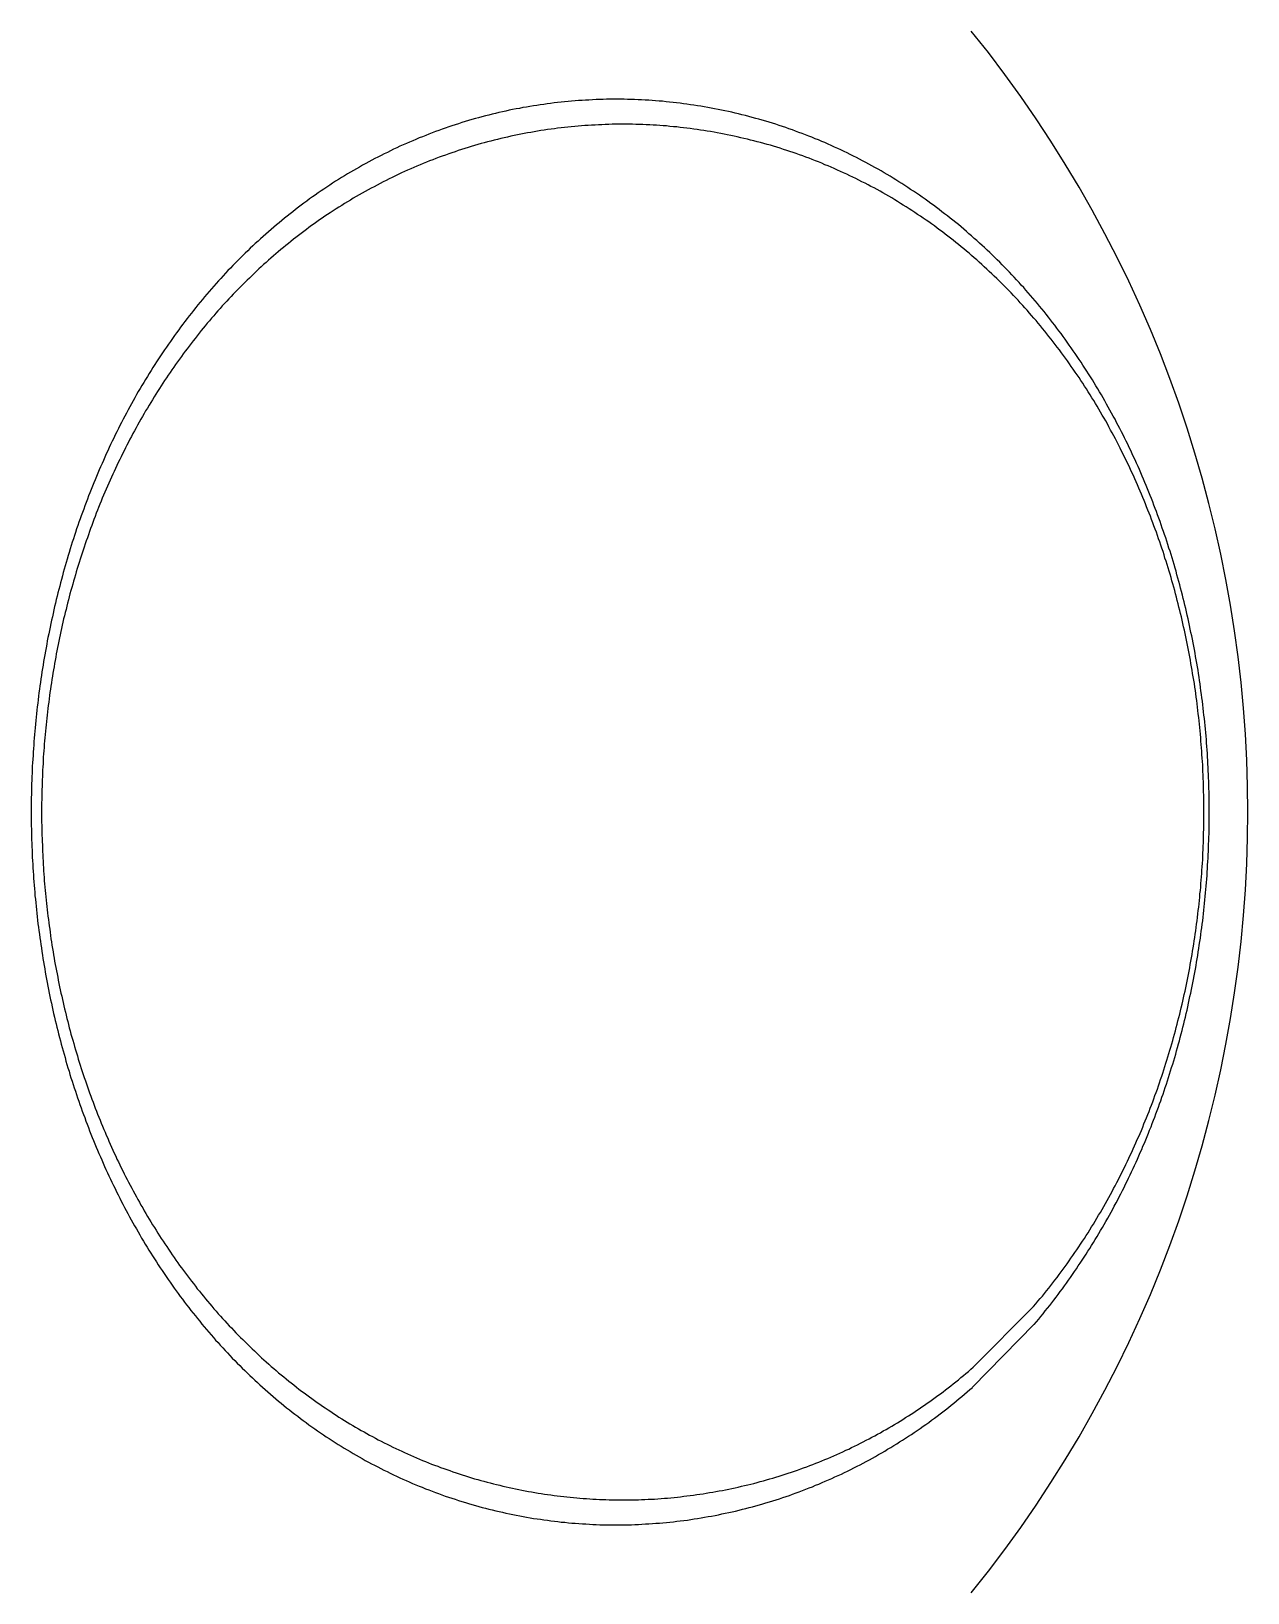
# Model space of a CAD drawing. Header units: millimetres. Extents: x 0 to 3800, y -67 to 2530.
# Drawn here: x 3422.6 to 3431.22, y 887.52 to 898.59 of the extents above; entities that cross this region are included whole.
import ezdxf

# ---------------------------------------------------------------- set-up
doc = ezdxf.new("R2010")
doc.units = ezdxf.units.MM
doc.layers.add('내부선 및 부속', color=4, linetype='Continuous')

msp = doc.modelspace()

# ---------------------------------------------------------------- linework, layer by layer
at = {"layer": '내부선 및 부속', "linetype": 'Continuous'}
for p, q in [((3429.279, 889.124), (3429.706, 889.554)), ((3429.274, 888.981), (3429.711, 889.427))]:
    msp.add_line(p, q, dxfattribs=at)
at = {"layer": '내부선 및 부속', "linetype": 'Continuous', "flags": 128}
for points in [[(3429.711, 889.426), (3429.727, 889.445), (3429.742, 889.464), (3429.758, 889.483), (3429.774, 889.502), (3429.789, 889.522), (3429.805, 889.541), (3429.82, 889.56), (3429.835, 889.58), (3429.85, 889.599), (3429.865, 889.619), (3429.88, 889.639), (3429.895, 889.659), (3429.91, 889.679), (3429.924, 889.699), (3429.939, 889.719), (3429.953, 889.739), (3429.967, 889.759), (3429.982, 889.779), (3429.996, 889.8), (3430.01, 889.82), (3430.023, 889.841), (3430.037, 889.861), (3430.051, 889.882), (3430.064, 889.902), (3430.078, 889.923), (3430.091, 889.944), (3430.104, 889.965), (3430.117, 889.986), (3430.131, 890.007), (3430.143, 890.028), (3430.156, 890.049), (3430.169, 890.071), (3430.181, 890.092), (3430.194, 890.113), (3430.206, 890.135), (3430.219, 890.156), (3430.231, 890.178), (3430.243, 890.199), (3430.255, 890.221), (3430.267, 890.243), (3430.278, 890.265), (3430.29, 890.287), (3430.302, 890.308), (3430.313, 890.33), (3430.324, 890.352), (3430.335, 890.374), (3430.347, 890.397), (3430.358, 890.419), (3430.368, 890.441), (3430.379, 890.463), (3430.39, 890.486), (3430.4, 890.508), (3430.411, 890.53), (3430.421, 890.553), (3430.432, 890.575), (3430.442, 890.598), (3430.452, 890.62), (3430.462, 890.643), (3430.472, 890.666), (3430.481, 890.689), (3430.491, 890.711), (3430.501, 890.734), (3430.51, 890.757), (3430.519, 890.78), (3430.528, 890.803), (3430.538, 890.826), (3430.547, 890.849), (3430.556, 890.872), (3430.564, 890.895), (3430.573, 890.918), (3430.582, 890.941), (3430.59, 890.965), (3430.599, 890.988), (3430.607, 891.011), (3430.615, 891.035), (3430.623, 891.058), (3430.631, 891.081), (3430.639, 891.105), (3430.647, 891.128), (3430.655, 891.152), (3430.662, 891.175), (3430.67, 891.199), (3430.677, 891.223), (3430.684, 891.246), (3430.692, 891.27), (3430.699, 891.294), (3430.706, 891.317), (3430.713, 891.341), (3430.719, 891.365), (3430.726, 891.389), (3430.733, 891.413), (3430.739, 891.436), (3430.745, 891.46), (3430.752, 891.484), (3430.758, 891.508), (3430.764, 891.532), (3430.77, 891.556), (3430.776, 891.58), (3430.782, 891.604), (3430.787, 891.628), (3430.787, 891.628), (3430.793, 891.653), (3430.798, 891.677), (3430.804, 891.701), (3430.809, 891.725), (3430.814, 891.749), (3430.819, 891.773), (3430.824, 891.798), (3430.829, 891.822), (3430.834, 891.846), (3430.839, 891.87), (3430.843, 891.895), (3430.848, 891.919), (3430.852, 891.943), (3430.857, 891.968), (3430.861, 891.992), (3430.865, 892.017), (3430.869, 892.041), (3430.873, 892.065), (3430.877, 892.09), (3430.88, 892.114), (3430.884, 892.139), (3430.888, 892.163), (3430.891, 892.188), (3430.894, 892.212), (3430.898, 892.237), (3430.901, 892.261), (3430.904, 892.286), (3430.907, 892.311), (3430.91, 892.335), (3430.912, 892.36), (3430.915, 892.384), (3430.918, 892.409), (3430.92, 892.434), (3430.922, 892.458), (3430.925, 892.483), (3430.927, 892.508), (3430.929, 892.532), (3430.931, 892.557), (3430.933, 892.581), (3430.935, 892.606), (3430.936, 892.631), (3430.938, 892.656), (3430.939, 892.68), (3430.941, 892.705), (3430.942, 892.73), (3430.943, 892.754), (3430.945, 892.779), (3430.946, 892.804), (3430.946, 892.829), (3430.947, 892.853), (3430.948, 892.878), (3430.949, 892.903), (3430.949, 892.927), (3430.95, 892.952), (3430.95, 892.977), (3430.95, 893.002), (3430.95, 893.026), (3430.951, 893.051), (3430.95, 893.076), (3430.95, 893.101), (3430.95, 893.125), (3430.95, 893.15), (3430.949, 893.175), (3430.949, 893.2), (3430.948, 893.224), (3430.948, 893.249), (3430.947, 893.274), (3430.946, 893.299), (3430.945, 893.323), (3430.944, 893.348), (3430.943, 893.373), (3430.941, 893.397), (3430.94, 893.422), (3430.939, 893.447), (3430.937, 893.472), (3430.935, 893.496), (3430.934, 893.521), (3430.932, 893.546), (3430.93, 893.57), (3430.928, 893.595), (3430.926, 893.62), (3430.923, 893.644), (3430.921, 893.669), (3430.919, 893.694), (3430.916, 893.718), (3430.913, 893.743), (3430.911, 893.767), (3430.908, 893.792), (3430.905, 893.817), (3430.902, 893.841), (3430.899, 893.866), (3430.896, 893.89), (3430.892, 893.915), (3430.889, 893.939), (3430.886, 893.964), (3430.882, 893.988), (3430.878, 894.013), (3430.874, 894.037), (3430.871, 894.062), (3430.867, 894.086), (3430.867, 894.086), (3430.863, 894.11), (3430.858, 894.135), (3430.854, 894.159), (3430.85, 894.183), (3430.845, 894.208), (3430.841, 894.232), (3430.836, 894.256), (3430.831, 894.281), (3430.826, 894.305), (3430.821, 894.329), (3430.816, 894.353), (3430.811, 894.378), (3430.806, 894.402), (3430.801, 894.426), (3430.795, 894.45), (3430.79, 894.474), (3430.784, 894.498), (3430.778, 894.522), (3430.772, 894.546), (3430.766, 894.57), (3430.76, 894.594), (3430.754, 894.618), (3430.748, 894.642), (3430.742, 894.666), (3430.735, 894.69), (3430.729, 894.714), (3430.722, 894.738), (3430.715, 894.762), (3430.708, 894.785), (3430.701, 894.809), (3430.694, 894.833), (3430.687, 894.857), (3430.68, 894.88), (3430.673, 894.904), (3430.665, 894.927), (3430.658, 894.951), (3430.65, 894.975), (3430.642, 894.998), (3430.634, 895.022), (3430.626, 895.045), (3430.618, 895.068), (3430.61, 895.092), (3430.602, 895.115), (3430.594, 895.138), (3430.585, 895.162), (3430.576, 895.185), (3430.568, 895.208), (3430.559, 895.231), (3430.55, 895.254), (3430.541, 895.277), (3430.532, 895.3), (3430.523, 895.323), (3430.514, 895.346), (3430.504, 895.369), (3430.495, 895.392), (3430.485, 895.415), (3430.475, 895.437), (3430.466, 895.46), (3430.456, 895.483), (3430.446, 895.505), (3430.436, 895.528), (3430.425, 895.551), (3430.415, 895.573), (3430.405, 895.595), (3430.394, 895.618), (3430.383, 895.64), (3430.373, 895.662), (3430.362, 895.685), (3430.351, 895.707), (3430.34, 895.729), (3430.329, 895.751), (3430.317, 895.773), (3430.306, 895.795), (3430.294, 895.817), (3430.283, 895.839), (3430.271, 895.861), (3430.259, 895.882), (3430.247, 895.904), (3430.235, 895.926), (3430.223, 895.947), (3430.211, 895.969), (3430.199, 895.99), (3430.186, 896.012), (3430.174, 896.033), (3430.161, 896.054), (3430.148, 896.076), (3430.136, 896.097), (3430.123, 896.118), (3430.11, 896.139), (3430.096, 896.16), (3430.083, 896.181), (3430.07, 896.201), (3430.056, 896.222), (3430.043, 896.243), (3430.029, 896.263), (3430.015, 896.284), (3430.001, 896.304), (3429.987, 896.325), (3429.973, 896.345), (3429.959, 896.365), (3429.959, 896.365), (3429.945, 896.385), (3429.93, 896.406), (3429.916, 896.426), (3429.901, 896.446), (3429.886, 896.465), (3429.871, 896.485), (3429.856, 896.505), (3429.841, 896.524), (3429.826, 896.544), (3429.811, 896.563), (3429.795, 896.583), (3429.78, 896.602), (3429.764, 896.621), (3429.749, 896.64), (3429.733, 896.659), (3429.717, 896.678), (3429.701, 896.697), (3429.685, 896.716), (3429.668, 896.735), (3429.652, 896.753), (3429.636, 896.772), (3429.619, 896.79), (3429.603, 896.809), (3429.586, 896.827), (3429.569, 896.845), (3429.552, 896.863), (3429.535, 896.881), (3429.518, 896.899), (3429.501, 896.916), (3429.483, 896.934), (3429.466, 896.952), (3429.448, 896.969), (3429.431, 896.986), (3429.413, 897.004), (3429.395, 897.021), (3429.377, 897.038), (3429.359, 897.055), (3429.341, 897.071), (3429.322, 897.088), (3429.304, 897.105), (3429.286, 897.121), (3429.267, 897.138), (3429.248, 897.154), (3429.23, 897.17), (3429.211, 897.186), (3429.192, 897.202), (3429.173, 897.218), (3429.154, 897.233), (3429.135, 897.249), (3429.115, 897.264), (3429.096, 897.28), (3429.076, 897.295), (3429.057, 897.31), (3429.037, 897.325), (3429.017, 897.34), (3428.997, 897.355), (3428.978, 897.369), (3428.957, 897.384), (3428.937, 897.398), (3428.917, 897.413), (3428.897, 897.427), (3428.876, 897.441), (3428.856, 897.455), (3428.835, 897.468), (3428.815, 897.482), (3428.794, 897.495), (3428.773, 897.509), (3428.752, 897.522), (3428.731, 897.535), (3428.71, 897.548), (3428.689, 897.561), (3428.668, 897.574), (3428.647, 897.586), (3428.625, 897.599), (3428.604, 897.611), (3428.582, 897.623), (3428.561, 897.635), (3428.539, 897.647), (3428.517, 897.659), (3428.495, 897.67), (3428.473, 897.682), (3428.451, 897.693), (3428.429, 897.704), (3428.407, 897.715), (3428.385, 897.726), (3428.363, 897.737), (3428.34, 897.748), (3428.318, 897.758), (3428.295, 897.768), (3428.273, 897.779), (3428.25, 897.789), (3428.228, 897.799), (3428.205, 897.808), (3428.182, 897.818), (3428.159, 897.827), (3428.136, 897.837), (3428.113, 897.846), (3428.09, 897.855), (3428.067, 897.864), (3428.043, 897.872), (3428.043, 897.872), (3428.02, 897.881), (3427.997, 897.889), (3427.973, 897.897), (3427.95, 897.906), (3427.926, 897.914), (3427.903, 897.921), (3427.879, 897.929), (3427.856, 897.936), (3427.832, 897.944), (3427.808, 897.951), (3427.784, 897.958), (3427.76, 897.965), (3427.737, 897.971), (3427.713, 897.978), (3427.689, 897.984), (3427.665, 897.991), (3427.64, 897.997), (3427.616, 898.003), (3427.592, 898.008), (3427.568, 898.014), (3427.544, 898.019), (3427.519, 898.025), (3427.495, 898.03), (3427.471, 898.035), (3427.446, 898.039), (3427.422, 898.044), (3427.398, 898.049), (3427.373, 898.053), (3427.349, 898.057), (3427.324, 898.061), (3427.3, 898.065), (3427.275, 898.068), (3427.25, 898.072), (3427.226, 898.075), (3427.201, 898.078), (3427.176, 898.081), (3427.152, 898.084), (3427.127, 898.087), (3427.102, 898.089), (3427.078, 898.092), (3427.053, 898.094), (3427.028, 898.096), (3427.003, 898.097), (3426.979, 898.099), (3426.954, 898.101), (3426.929, 898.102), (3426.904, 898.103), (3426.879, 898.104), (3426.854, 898.105), (3426.83, 898.105), (3426.805, 898.106), (3426.78, 898.106), (3426.755, 898.106), (3426.73, 898.106), (3426.705, 898.106), (3426.681, 898.106), (3426.656, 898.105), (3426.631, 898.104), (3426.606, 898.104), (3426.581, 898.102), (3426.556, 898.101), (3426.532, 898.1), (3426.507, 898.098), (3426.482, 898.097), (3426.457, 898.095), (3426.433, 898.093), (3426.408, 898.091), (3426.383, 898.088), (3426.358, 898.086), (3426.334, 898.083), (3426.309, 898.08), (3426.284, 898.077), (3426.26, 898.074), (3426.235, 898.07), (3426.211, 898.067), (3426.186, 898.063), (3426.162, 898.059), (3426.137, 898.055), (3426.113, 898.051), (3426.088, 898.047), (3426.064, 898.042), (3426.04, 898.038), (3426.015, 898.033), (3425.991, 898.028), (3425.967, 898.023), (3425.943, 898.017), (3425.918, 898.012), (3425.894, 898.006), (3425.87, 898), (3425.846, 897.994), (3425.822, 897.988), (3425.798, 897.982), (3425.774, 897.975), (3425.751, 897.969), (3425.727, 897.962), (3425.703, 897.955), (3425.679, 897.948), (3425.656, 897.941), (3425.632, 897.933), (3425.609, 897.926), (3425.609, 897.926), (3425.585, 897.918), (3425.562, 897.91), (3425.538, 897.902), (3425.515, 897.894), (3425.492, 897.885), (3425.468, 897.877), (3425.445, 897.868), (3425.422, 897.859), (3425.399, 897.85), (3425.376, 897.841), (3425.353, 897.832), (3425.33, 897.822), (3425.308, 897.813), (3425.285, 897.803), (3425.262, 897.793), (3425.24, 897.783), (3425.217, 897.773), (3425.195, 897.762), (3425.172, 897.752), (3425.15, 897.741), (3425.128, 897.73), (3425.105, 897.719), (3425.083, 897.708), (3425.061, 897.697), (3425.039, 897.686), (3425.017, 897.674), (3424.996, 897.662), (3424.974, 897.651), (3424.952, 897.639), (3424.931, 897.626), (3424.909, 897.614), (3424.888, 897.602), (3424.866, 897.589), (3424.845, 897.577), (3424.824, 897.564), (3424.803, 897.551), (3424.782, 897.538), (3424.761, 897.525), (3424.74, 897.511), (3424.719, 897.498), (3424.699, 897.484), (3424.678, 897.47), (3424.658, 897.457), (3424.658, 897.457)], [(3429.706, 889.553), (3429.722, 889.572), (3429.737, 889.59), (3429.752, 889.609), (3429.768, 889.627), (3429.783, 889.646), (3429.798, 889.665), (3429.813, 889.683), (3429.828, 889.702), (3429.843, 889.721), (3429.857, 889.74), (3429.872, 889.759), (3429.887, 889.779), (3429.901, 889.798), (3429.915, 889.817), (3429.929, 889.837), (3429.943, 889.856), (3429.957, 889.876), (3429.971, 889.896), (3429.985, 889.915), (3429.999, 889.935), (3430.012, 889.955), (3430.026, 889.975), (3430.039, 889.995), (3430.052, 890.015), (3430.066, 890.035), (3430.079, 890.056), (3430.092, 890.076), (3430.104, 890.096), (3430.117, 890.117), (3430.13, 890.137), (3430.142, 890.158), (3430.155, 890.179), (3430.167, 890.199), (3430.179, 890.22), (3430.191, 890.241), (3430.203, 890.262), (3430.215, 890.283), (3430.227, 890.304), (3430.239, 890.325), (3430.25, 890.346), (3430.262, 890.367), (3430.273, 890.388), (3430.284, 890.409), (3430.296, 890.431), (3430.307, 890.452), (3430.318, 890.474), (3430.328, 890.495), (3430.339, 890.517), (3430.35, 890.538), (3430.36, 890.56), (3430.371, 890.582), (3430.381, 890.603), (3430.391, 890.625), (3430.402, 890.647), (3430.412, 890.669), (3430.421, 890.691), (3430.431, 890.713), (3430.441, 890.735), (3430.451, 890.757), (3430.46, 890.779), (3430.47, 890.801), (3430.479, 890.823), (3430.488, 890.846), (3430.497, 890.868), (3430.506, 890.89), (3430.515, 890.913), (3430.524, 890.935), (3430.533, 890.957), (3430.541, 890.98), (3430.55, 891.003), (3430.558, 891.025), (3430.566, 891.048), (3430.574, 891.07), (3430.583, 891.093), (3430.591, 891.116), (3430.598, 891.138), (3430.606, 891.161), (3430.614, 891.184), (3430.622, 891.207), (3430.629, 891.23), (3430.636, 891.253), (3430.644, 891.276), (3430.651, 891.299), (3430.658, 891.322), (3430.665, 891.345), (3430.672, 891.368), (3430.679, 891.391), (3430.685, 891.414), (3430.692, 891.437), (3430.698, 891.46), (3430.705, 891.483), (3430.711, 891.507), (3430.717, 891.53), (3430.723, 891.553), (3430.729, 891.577), (3430.735, 891.6), (3430.741, 891.623), (3430.747, 891.647), (3430.752, 891.67), (3430.758, 891.694), (3430.758, 891.694), (3430.763, 891.717), (3430.769, 891.741), (3430.774, 891.764), (3430.779, 891.788), (3430.784, 891.811), (3430.789, 891.835), (3430.794, 891.858), (3430.799, 891.882), (3430.803, 891.906), (3430.808, 891.929), (3430.812, 891.953), (3430.816, 891.977), (3430.821, 892), (3430.825, 892.024), (3430.829, 892.048), (3430.833, 892.071), (3430.837, 892.095), (3430.841, 892.119), (3430.844, 892.143), (3430.848, 892.167), (3430.851, 892.19), (3430.855, 892.214), (3430.858, 892.238), (3430.861, 892.262), (3430.864, 892.286), (3430.867, 892.31), (3430.87, 892.334), (3430.873, 892.358), (3430.876, 892.382), (3430.878, 892.405), (3430.881, 892.429), (3430.883, 892.453), (3430.885, 892.477), (3430.888, 892.501), (3430.89, 892.525), (3430.892, 892.549), (3430.894, 892.573), (3430.896, 892.597), (3430.897, 892.621), (3430.899, 892.645), (3430.901, 892.669), (3430.902, 892.693), (3430.904, 892.717), (3430.905, 892.741), (3430.906, 892.766), (3430.907, 892.79), (3430.908, 892.814), (3430.909, 892.838), (3430.91, 892.862), (3430.911, 892.886), (3430.911, 892.91), (3430.912, 892.934), (3430.912, 892.958), (3430.912, 892.982), (3430.913, 893.006), (3430.913, 893.03), (3430.913, 893.054), (3430.913, 893.078), (3430.913, 893.103), (3430.912, 893.127), (3430.912, 893.151), (3430.912, 893.175), (3430.911, 893.199), (3430.911, 893.223), (3430.91, 893.247), (3430.909, 893.271), (3430.908, 893.295), (3430.907, 893.319), (3430.906, 893.343), (3430.905, 893.367), (3430.904, 893.391), (3430.902, 893.415), (3430.901, 893.439), (3430.899, 893.463), (3430.898, 893.487), (3430.896, 893.511), (3430.894, 893.535), (3430.892, 893.559), (3430.89, 893.583), (3430.888, 893.607), (3430.886, 893.631), (3430.883, 893.655), (3430.881, 893.679), (3430.879, 893.703), (3430.876, 893.727), (3430.873, 893.751), (3430.87, 893.775), (3430.868, 893.799), (3430.865, 893.823), (3430.862, 893.847), (3430.858, 893.871), (3430.855, 893.895), (3430.852, 893.918), (3430.848, 893.942), (3430.845, 893.966), (3430.841, 893.99), (3430.837, 894.014), (3430.833, 894.037), (3430.829, 894.061), (3430.825, 894.085), (3430.825, 894.085), (3430.821, 894.109), (3430.817, 894.132), (3430.813, 894.156), (3430.808, 894.18), (3430.804, 894.203), (3430.799, 894.227), (3430.794, 894.251), (3430.79, 894.274), (3430.785, 894.298), (3430.78, 894.321), (3430.775, 894.345), (3430.769, 894.368), (3430.764, 894.392), (3430.759, 894.415), (3430.753, 894.439), (3430.748, 894.462), (3430.742, 894.485), (3430.736, 894.509), (3430.73, 894.532), (3430.724, 894.556), (3430.718, 894.579), (3430.712, 894.602), (3430.706, 894.625), (3430.699, 894.649), (3430.693, 894.672), (3430.686, 894.695), (3430.68, 894.718), (3430.673, 894.741), (3430.666, 894.764), (3430.659, 894.787), (3430.652, 894.81), (3430.645, 894.833), (3430.637, 894.856), (3430.63, 894.879), (3430.623, 894.902), (3430.615, 894.925), (3430.607, 894.948), (3430.6, 894.971), (3430.592, 894.993), (3430.584, 895.016), (3430.576, 895.039), (3430.567, 895.061), (3430.559, 895.084), (3430.551, 895.106), (3430.542, 895.129), (3430.534, 895.152), (3430.525, 895.174), (3430.516, 895.196), (3430.507, 895.219), (3430.498, 895.241), (3430.489, 895.263), (3430.48, 895.286), (3430.471, 895.308), (3430.461, 895.33), (3430.452, 895.352), (3430.442, 895.374), (3430.433, 895.396), (3430.423, 895.418), (3430.413, 895.44), (3430.403, 895.462), (3430.393, 895.484), (3430.383, 895.506), (3430.372, 895.527), (3430.362, 895.549), (3430.351, 895.571), (3430.341, 895.592), (3430.33, 895.614), (3430.319, 895.635), (3430.308, 895.657), (3430.297, 895.678), (3430.286, 895.7), (3430.275, 895.721), (3430.263, 895.742), (3430.252, 895.763), (3430.24, 895.785), (3430.229, 895.806), (3430.217, 895.827), (3430.205, 895.848), (3430.193, 895.868), (3430.181, 895.889), (3430.169, 895.91), (3430.156, 895.931), (3430.144, 895.951), (3430.132, 895.972), (3430.119, 895.992), (3430.106, 896.013), (3430.093, 896.033), (3430.081, 896.054), (3430.067, 896.074), (3430.054, 896.094), (3430.041, 896.114), (3430.028, 896.134), (3430.014, 896.154), (3430.001, 896.174), (3429.987, 896.194), (3429.973, 896.214), (3429.96, 896.233), (3429.946, 896.253), (3429.932, 896.272), (3429.917, 896.292), (3429.917, 896.292), (3429.903, 896.311), (3429.889, 896.331), (3429.874, 896.35), (3429.86, 896.369), (3429.845, 896.388), (3429.83, 896.407), (3429.815, 896.426), (3429.8, 896.445), (3429.785, 896.464), (3429.77, 896.482), (3429.755, 896.501), (3429.739, 896.519), (3429.724, 896.538), (3429.708, 896.556), (3429.692, 896.574), (3429.677, 896.592), (3429.661, 896.611), (3429.645, 896.629), (3429.629, 896.646), (3429.612, 896.664), (3429.596, 896.682), (3429.58, 896.699), (3429.563, 896.717), (3429.546, 896.734), (3429.53, 896.752), (3429.513, 896.769), (3429.496, 896.786), (3429.479, 896.803), (3429.462, 896.82), (3429.445, 896.837), (3429.427, 896.854), (3429.41, 896.87), (3429.392, 896.887), (3429.375, 896.903), (3429.357, 896.919), (3429.339, 896.936), (3429.321, 896.952), (3429.303, 896.968), (3429.285, 896.984), (3429.267, 896.999), (3429.249, 897.015), (3429.23, 897.031), (3429.212, 897.046), (3429.193, 897.061), (3429.175, 897.077), (3429.156, 897.092), (3429.137, 897.107), (3429.118, 897.122), (3429.099, 897.136), (3429.08, 897.151), (3429.061, 897.166), (3429.042, 897.18), (3429.022, 897.194), (3429.003, 897.209), (3428.983, 897.223), (3428.964, 897.237), (3428.944, 897.25), (3428.924, 897.264), (3428.904, 897.278), (3428.884, 897.291), (3428.864, 897.304), (3428.844, 897.318), (3428.824, 897.331), (3428.804, 897.344), (3428.783, 897.357), (3428.763, 897.369), (3428.743, 897.382), (3428.722, 897.394), (3428.701, 897.407), (3428.681, 897.419), (3428.66, 897.431), (3428.639, 897.443), (3428.618, 897.455), (3428.597, 897.466), (3428.576, 897.478), (3428.554, 897.489), (3428.533, 897.5), (3428.512, 897.511), (3428.49, 897.522), (3428.469, 897.533), (3428.447, 897.544), (3428.426, 897.555), (3428.404, 897.565), (3428.382, 897.575), (3428.36, 897.585), (3428.338, 897.595), (3428.316, 897.605), (3428.294, 897.615), (3428.272, 897.625), (3428.25, 897.634), (3428.228, 897.643), (3428.206, 897.653), (3428.183, 897.662), (3428.161, 897.67), (3428.138, 897.679), (3428.116, 897.688), (3428.093, 897.696), (3428.071, 897.705), (3428.048, 897.713), (3428.025, 897.721), (3428.025, 897.721), (3428.002, 897.729), (3427.98, 897.736), (3427.957, 897.744), (3427.934, 897.751), (3427.911, 897.759), (3427.888, 897.766), (3427.864, 897.773), (3427.841, 897.78), (3427.818, 897.786), (3427.795, 897.793), (3427.772, 897.799), (3427.748, 897.805), (3427.725, 897.812), (3427.701, 897.817), (3427.678, 897.823), (3427.654, 897.829), (3427.631, 897.834), (3427.607, 897.84), (3427.584, 897.845), (3427.56, 897.85), (3427.536, 897.855), (3427.513, 897.86), (3427.489, 897.864), (3427.465, 897.869), (3427.442, 897.873), (3427.418, 897.877), (3427.394, 897.881), (3427.37, 897.885), (3427.346, 897.888), (3427.322, 897.892), (3427.298, 897.895), (3427.274, 897.899), (3427.25, 897.902), (3427.226, 897.904), (3427.202, 897.907), (3427.178, 897.91), (3427.154, 897.912), (3427.13, 897.914), (3427.106, 897.917), (3427.082, 897.918), (3427.058, 897.92), (3427.034, 897.922), (3427.01, 897.923), (3426.986, 897.925), (3426.961, 897.926), (3426.937, 897.927), (3426.913, 897.928), (3426.889, 897.928), (3426.865, 897.929), (3426.841, 897.929), (3426.816, 897.929), (3426.792, 897.929), (3426.768, 897.929), (3426.744, 897.929), (3426.72, 897.929), (3426.696, 897.928), (3426.671, 897.927), (3426.647, 897.926), (3426.623, 897.925), (3426.599, 897.924), (3426.575, 897.923), (3426.551, 897.921), (3426.527, 897.92), (3426.503, 897.918), (3426.479, 897.916), (3426.455, 897.914), (3426.43, 897.911), (3426.406, 897.909), (3426.382, 897.906), (3426.358, 897.904), (3426.334, 897.901), (3426.311, 897.898), (3426.287, 897.894), (3426.263, 897.891), (3426.239, 897.888), (3426.215, 897.884), (3426.191, 897.88), (3426.167, 897.876), (3426.144, 897.872), (3426.12, 897.868), (3426.096, 897.863), (3426.072, 897.859), (3426.049, 897.854), (3426.025, 897.849), (3426.002, 897.844), (3425.978, 897.839), (3425.955, 897.833), (3425.931, 897.828), (3425.908, 897.822), (3425.884, 897.816), (3425.861, 897.81), (3425.838, 897.804), (3425.814, 897.798), (3425.791, 897.792), (3425.768, 897.785), (3425.745, 897.778), (3425.722, 897.772), (3425.699, 897.765), (3425.676, 897.757), (3425.653, 897.75), (3425.653, 897.75), (3425.63, 897.743), (3425.607, 897.735), (3425.584, 897.727), (3425.562, 897.719), (3425.539, 897.711), (3425.516, 897.703), (3425.494, 897.695), (3425.471, 897.686), (3425.449, 897.678), (3425.426, 897.669), (3425.404, 897.66), (3425.382, 897.651), (3425.359, 897.642), (3425.337, 897.633), (3425.315, 897.623), (3425.293, 897.614), (3425.271, 897.604), (3425.249, 897.594), (3425.227, 897.584), (3425.205, 897.574), (3425.184, 897.563), (3425.162, 897.553), (3425.14, 897.542), (3425.119, 897.532), (3425.097, 897.521), (3425.076, 897.51), (3425.055, 897.498), (3425.033, 897.487), (3425.012, 897.476), (3424.991, 897.464), (3424.97, 897.453), (3424.949, 897.441), (3424.928, 897.429), (3424.907, 897.417), (3424.886, 897.405), (3424.866, 897.392), (3424.845, 897.38), (3424.825, 897.367), (3424.804, 897.354), (3424.784, 897.342), (3424.764, 897.329), (3424.743, 897.316), (3424.723, 897.302), (3424.723, 897.302)], [(3424.658, 897.457), (3424.637, 897.443), (3424.617, 897.428), (3424.597, 897.414), (3424.577, 897.4), (3424.556, 897.385), (3424.536, 897.37), (3424.517, 897.355), (3424.497, 897.341), (3424.477, 897.325), (3424.457, 897.31), (3424.438, 897.295), (3424.418, 897.279), (3424.399, 897.264), (3424.38, 897.248), (3424.361, 897.232), (3424.341, 897.216), (3424.323, 897.2), (3424.304, 897.184), (3424.285, 897.168), (3424.266, 897.151), (3424.248, 897.135), (3424.229, 897.118), (3424.211, 897.101), (3424.192, 897.085), (3424.174, 897.068), (3424.156, 897.051), (3424.138, 897.033), (3424.12, 897.016), (3424.103, 896.999), (3424.085, 896.981), (3424.067, 896.963), (3424.05, 896.946), (3424.033, 896.928), (3424.015, 896.91), (3423.998, 896.892), (3423.981, 896.874), (3423.964, 896.856), (3423.948, 896.837), (3423.931, 896.819), (3423.914, 896.8), (3423.898, 896.782), (3423.881, 896.763), (3423.865, 896.744), (3423.849, 896.725), (3423.833, 896.707), (3423.817, 896.687), (3423.801, 896.668), (3423.785, 896.649), (3423.77, 896.63), (3423.754, 896.61), (3423.739, 896.591), (3423.723, 896.571), (3423.708, 896.552), (3423.693, 896.532), (3423.678, 896.512), (3423.663, 896.492), (3423.649, 896.472), (3423.634, 896.452), (3423.619, 896.432), (3423.605, 896.412), (3423.591, 896.391), (3423.576, 896.371), (3423.562, 896.351), (3423.548, 896.33), (3423.534, 896.309), (3423.521, 896.289), (3423.507, 896.268), (3423.493, 896.247), (3423.48, 896.226), (3423.466, 896.205), (3423.453, 896.184), (3423.44, 896.163), (3423.427, 896.142), (3423.414, 896.121), (3423.401, 896.1), (3423.389, 896.078), (3423.376, 896.057), (3423.363, 896.035), (3423.351, 896.014), (3423.339, 895.992), (3423.327, 895.97), (3423.315, 895.949), (3423.303, 895.927), (3423.291, 895.905), (3423.279, 895.883), (3423.267, 895.861), (3423.256, 895.839), (3423.244, 895.817), (3423.233, 895.795), (3423.222, 895.773), (3423.211, 895.751), (3423.2, 895.728), (3423.189, 895.706), (3423.178, 895.684), (3423.167, 895.661), (3423.157, 895.639), (3423.146, 895.616), (3423.136, 895.594), (3423.126, 895.571), (3423.116, 895.548), (3423.116, 895.548), (3423.106, 895.526), (3423.096, 895.503), (3423.086, 895.48), (3423.076, 895.457), (3423.066, 895.434), (3423.057, 895.411), (3423.047, 895.388), (3423.038, 895.365), (3423.029, 895.342), (3423.02, 895.319), (3423.011, 895.296), (3423.002, 895.273), (3422.993, 895.249), (3422.984, 895.226), (3422.976, 895.203), (3422.967, 895.179), (3422.959, 895.156), (3422.95, 895.133), (3422.942, 895.109), (3422.934, 895.086), (3422.926, 895.062), (3422.918, 895.038), (3422.91, 895.015), (3422.903, 894.991), (3422.895, 894.968), (3422.888, 894.944), (3422.88, 894.92), (3422.873, 894.896), (3422.866, 894.873), (3422.859, 894.849), (3422.852, 894.825), (3422.845, 894.801), (3422.838, 894.777), (3422.831, 894.753), (3422.825, 894.729), (3422.818, 894.705), (3422.812, 894.681), (3422.806, 894.657), (3422.799, 894.633), (3422.793, 894.609), (3422.787, 894.585), (3422.782, 894.561), (3422.776, 894.537), (3422.77, 894.512), (3422.764, 894.488), (3422.759, 894.464), (3422.754, 894.44), (3422.748, 894.415), (3422.743, 894.391), (3422.738, 894.367), (3422.733, 894.342), (3422.728, 894.318), (3422.723, 894.294), (3422.718, 894.269), (3422.714, 894.245), (3422.709, 894.22), (3422.705, 894.196), (3422.701, 894.171), (3422.696, 894.147), (3422.692, 894.122), (3422.688, 894.098), (3422.684, 894.073), (3422.68, 894.049), (3422.677, 894.024), (3422.673, 894), (3422.669, 893.975), (3422.666, 893.95), (3422.663, 893.926), (3422.659, 893.901), (3422.656, 893.877), (3422.653, 893.852), (3422.65, 893.827), (3422.647, 893.802), (3422.644, 893.778), (3422.642, 893.753), (3422.639, 893.728), (3422.637, 893.704), (3422.634, 893.679), (3422.632, 893.654), (3422.63, 893.629), (3422.627, 893.605), (3422.625, 893.58), (3422.623, 893.555), (3422.622, 893.53), (3422.62, 893.506), (3422.618, 893.481), (3422.617, 893.456), (3422.615, 893.431), (3422.614, 893.406), (3422.612, 893.381), (3422.611, 893.357), (3422.61, 893.332), (3422.609, 893.307), (3422.608, 893.282), (3422.607, 893.257), (3422.607, 893.232), (3422.606, 893.208), (3422.606, 893.183), (3422.605, 893.158), (3422.605, 893.133), (3422.605, 893.133), (3422.605, 893.108), (3422.604, 893.083), (3422.604, 893.058), (3422.604, 893.034), (3422.605, 893.009), (3422.605, 892.984), (3422.605, 892.959), (3422.606, 892.934), (3422.606, 892.909), (3422.607, 892.885), (3422.607, 892.86), (3422.608, 892.835), (3422.609, 892.81), (3422.61, 892.785), (3422.611, 892.76), (3422.612, 892.736), (3422.614, 892.711), (3422.615, 892.686), (3422.616, 892.661), (3422.618, 892.636), (3422.62, 892.611), (3422.621, 892.587), (3422.623, 892.562), (3422.625, 892.537), (3422.627, 892.512), (3422.629, 892.488), (3422.631, 892.463), (3422.634, 892.438), (3422.636, 892.413), (3422.639, 892.389), (3422.641, 892.364), (3422.644, 892.339), (3422.647, 892.314), (3422.649, 892.29), (3422.652, 892.265), (3422.655, 892.24), (3422.659, 892.216), (3422.662, 892.191), (3422.665, 892.166), (3422.669, 892.142), (3422.672, 892.117), (3422.676, 892.093), (3422.68, 892.068), (3422.683, 892.043), (3422.687, 892.019), (3422.691, 891.994), (3422.695, 891.97), (3422.7, 891.945), (3422.704, 891.921), (3422.708, 891.896), (3422.713, 891.872), (3422.718, 891.848), (3422.722, 891.823), (3422.727, 891.799), (3422.732, 891.774), (3422.737, 891.75), (3422.742, 891.726), (3422.747, 891.701), (3422.752, 891.677), (3422.758, 891.653), (3422.763, 891.629), (3422.769, 891.604), (3422.775, 891.58), (3422.78, 891.556), (3422.786, 891.532), (3422.792, 891.508), (3422.798, 891.484), (3422.804, 891.46), (3422.811, 891.436), (3422.817, 891.412), (3422.824, 891.388), (3422.83, 891.364), (3422.837, 891.34), (3422.844, 891.316), (3422.85, 891.292), (3422.857, 891.268), (3422.864, 891.244), (3422.872, 891.22), (3422.879, 891.197), (3422.886, 891.173), (3422.894, 891.149), (3422.901, 891.125), (3422.909, 891.102), (3422.917, 891.078), (3422.925, 891.055), (3422.933, 891.031), (3422.941, 891.008), (3422.949, 890.984), (3422.957, 890.961), (3422.965, 890.937), (3422.974, 890.914), (3422.983, 890.891), (3422.991, 890.867), (3423, 890.844), (3423.009, 890.821), (3423.018, 890.798), (3423.027, 890.775), (3423.036, 890.751), (3423.046, 890.728), (3423.055, 890.705), (3423.055, 890.705), (3423.064, 890.682), (3423.074, 890.66), (3423.084, 890.637), (3423.094, 890.614), (3423.104, 890.591), (3423.114, 890.568), (3423.124, 890.546), (3423.134, 890.523), (3423.144, 890.5), (3423.155, 890.478), (3423.165, 890.455), (3423.176, 890.433), (3423.187, 890.41), (3423.198, 890.388), (3423.209, 890.366), (3423.22, 890.344), (3423.231, 890.321), (3423.242, 890.299), (3423.254, 890.277), (3423.265, 890.255), (3423.277, 890.233), (3423.288, 890.211), (3423.3, 890.189), (3423.312, 890.168), (3423.324, 890.146), (3423.336, 890.124), (3423.349, 890.103), (3423.361, 890.081), (3423.374, 890.06), (3423.386, 890.038), (3423.399, 890.017), (3423.412, 889.995), (3423.425, 889.974), (3423.438, 889.953), (3423.451, 889.932), (3423.464, 889.911), (3423.477, 889.89), (3423.491, 889.869), (3423.504, 889.848), (3423.518, 889.827), (3423.532, 889.807), (3423.546, 889.786), (3423.56, 889.766), (3423.574, 889.745), (3423.588, 889.725), (3423.602, 889.704), (3423.617, 889.684), (3423.631, 889.664), (3423.646, 889.644), (3423.66, 889.624), (3423.675, 889.604), (3423.69, 889.584), (3423.705, 889.564), (3423.721, 889.545), (3423.736, 889.525), (3423.751, 889.506), (3423.767, 889.486), (3423.782, 889.467), (3423.798, 889.448), (3423.814, 889.428), (3423.83, 889.409), (3423.846, 889.39), (3423.862, 889.371), (3423.878, 889.353), (3423.895, 889.334), (3423.911, 889.315), (3423.928, 889.297), (3423.944, 889.278), (3423.961, 889.26), (3423.978, 889.242), (3423.995, 889.224), (3424.012, 889.206), (3424.029, 889.188), (3424.047, 889.17), (3424.064, 889.152), (3424.082, 889.134), (3424.099, 889.117), (3424.117, 889.1), (3424.135, 889.082), (3424.153, 889.065), (3424.171, 889.048), (3424.189, 889.031), (3424.207, 889.014), (3424.225, 888.997), (3424.244, 888.981), (3424.262, 888.964), (3424.281, 888.948), (3424.3, 888.931), (3424.319, 888.915), (3424.338, 888.899), (3424.357, 888.883), (3424.376, 888.867), (3424.395, 888.851), (3424.414, 888.836), (3424.434, 888.82), (3424.453, 888.805), (3424.473, 888.79), (3424.493, 888.775), (3424.512, 888.76), (3424.532, 888.745), (3424.532, 888.745), (3424.552, 888.73), (3424.572, 888.715), (3424.593, 888.701), (3424.613, 888.687), (3424.633, 888.672), (3424.654, 888.658), (3424.674, 888.644), (3424.695, 888.63), (3424.716, 888.617), (3424.737, 888.603), (3424.757, 888.59), (3424.778, 888.576), (3424.8, 888.563), (3424.821, 888.55), (3424.842, 888.537), (3424.863, 888.525), (3424.885, 888.512), (3424.906, 888.5), (3424.928, 888.487), (3424.949, 888.475), (3424.971, 888.463), (3424.993, 888.451), (3425.015, 888.439), (3425.037, 888.428), (3425.059, 888.416), (3425.081, 888.405), (3425.103, 888.394), (3425.125, 888.383), (3425.148, 888.372), (3425.17, 888.361), (3425.193, 888.351), (3425.215, 888.34), (3425.238, 888.33), (3425.261, 888.32), (3425.283, 888.31), (3425.306, 888.3), (3425.329, 888.29), (3425.352, 888.281), (3425.375, 888.272), (3425.398, 888.262), (3425.421, 888.253), (3425.445, 888.244), (3425.468, 888.236), (3425.491, 888.227), (3425.514, 888.219), (3425.538, 888.21), (3425.561, 888.202), (3425.585, 888.194), (3425.609, 888.187), (3425.632, 888.179), (3425.656, 888.171), (3425.68, 888.164), (3425.703, 888.157), (3425.727, 888.15), (3425.751, 888.143), (3425.775, 888.137), (3425.799, 888.13), (3425.823, 888.124), (3425.847, 888.118), (3425.871, 888.112), (3425.895, 888.106), (3425.92, 888.1), (3425.944, 888.095), (3425.968, 888.089), (3425.992, 888.084), (3426.017, 888.079), (3426.041, 888.074), (3426.066, 888.069), (3426.09, 888.065), (3426.114, 888.061), (3426.139, 888.056), (3426.163, 888.052), (3426.188, 888.048), (3426.213, 888.045), (3426.237, 888.041), (3426.262, 888.038), (3426.286, 888.035), (3426.311, 888.032), (3426.336, 888.029), (3426.36, 888.026), (3426.385, 888.024), (3426.41, 888.021), (3426.435, 888.019), (3426.459, 888.017), (3426.484, 888.015), (3426.509, 888.013), (3426.534, 888.012), (3426.559, 888.011), (3426.583, 888.009), (3426.608, 888.008), (3426.633, 888.007), (3426.658, 888.007), (3426.683, 888.006), (3426.708, 888.006), (3426.732, 888.006), (3426.757, 888.006), (3426.782, 888.006), (3426.807, 888.006), (3426.832, 888.007), (3426.857, 888.007), (3426.857, 888.007), (3426.881, 888.008), (3426.906, 888.009), (3426.931, 888.01), (3426.956, 888.012), (3426.981, 888.013), (3427.005, 888.015), (3427.03, 888.017), (3427.055, 888.019), (3427.08, 888.021), (3427.105, 888.023), (3427.129, 888.026), (3427.154, 888.028), (3427.179, 888.031), (3427.203, 888.034), (3427.228, 888.037), (3427.253, 888.04), (3427.277, 888.044), (3427.302, 888.048), (3427.326, 888.051), (3427.351, 888.055), (3427.375, 888.06), (3427.4, 888.064), (3427.424, 888.068), (3427.449, 888.073), (3427.473, 888.078), (3427.497, 888.083), (3427.522, 888.088), (3427.546, 888.093), (3427.57, 888.098), (3427.594, 888.104), (3427.619, 888.11), (3427.643, 888.116), (3427.667, 888.122), (3427.691, 888.128), (3427.715, 888.134), (3427.739, 888.141), (3427.763, 888.148), (3427.787, 888.155), (3427.81, 888.162), (3427.834, 888.169), (3427.858, 888.176), (3427.882, 888.184), (3427.905, 888.191), (3427.929, 888.199), (3427.952, 888.207), (3427.976, 888.215), (3427.999, 888.224), (3428.023, 888.232), (3428.046, 888.241), (3428.069, 888.249), (3428.092, 888.258), (3428.116, 888.267), (3428.139, 888.276), (3428.162, 888.286), (3428.185, 888.295), (3428.208, 888.305), (3428.23, 888.315), (3428.253, 888.325), (3428.276, 888.335), (3428.298, 888.345), (3428.321, 888.355), (3428.344, 888.366), (3428.366, 888.377), (3428.388, 888.387), (3428.411, 888.398), (3428.433, 888.41), (3428.455, 888.421), (3428.477, 888.432), (3428.499, 888.444), (3428.521, 888.455), (3428.543, 888.467), (3428.565, 888.479), (3428.586, 888.491), (3428.608, 888.504), (3428.63, 888.516), (3428.651, 888.529), (3428.672, 888.541), (3428.694, 888.554), (3428.715, 888.567), (3428.736, 888.58), (3428.757, 888.593), (3428.778, 888.607), (3428.799, 888.62), (3428.82, 888.634), (3428.841, 888.647), (3428.861, 888.661), (3428.882, 888.675), (3428.902, 888.689), (3428.923, 888.704), (3428.943, 888.718), (3428.963, 888.732), (3428.983, 888.747), (3429.003, 888.762), (3429.023, 888.777), (3429.043, 888.792), (3429.063, 888.807), (3429.082, 888.822), (3429.102, 888.837), (3429.121, 888.853), (3429.141, 888.868), (3429.141, 888.868), (3429.16, 888.884), (3429.179, 888.9), (3429.198, 888.916), (3429.217, 888.932), (3429.236, 888.948), (3429.255, 888.964), (3429.274, 888.98), (3429.274, 888.98)], [(3424.723, 897.302), (3424.704, 897.29), (3424.685, 897.277), (3424.666, 897.264), (3424.647, 897.251), (3424.628, 897.237), (3424.61, 897.224), (3424.591, 897.211), (3424.572, 897.197), (3424.554, 897.183), (3424.535, 897.17), (3424.517, 897.156), (3424.499, 897.142), (3424.48, 897.128), (3424.462, 897.114), (3424.444, 897.099), (3424.426, 897.085), (3424.408, 897.07), (3424.391, 897.056), (3424.373, 897.041), (3424.355, 897.026), (3424.338, 897.011), (3424.32, 896.996), (3424.303, 896.981), (3424.285, 896.966), (3424.268, 896.95), (3424.251, 896.935), (3424.234, 896.92), (3424.217, 896.904), (3424.2, 896.888), (3424.183, 896.872), (3424.167, 896.856), (3424.15, 896.84), (3424.134, 896.824), (3424.117, 896.808), (3424.101, 896.792), (3424.085, 896.776), (3424.068, 896.759), (3424.052, 896.743), (3424.036, 896.726), (3424.021, 896.709), (3424.005, 896.692), (3423.989, 896.676), (3423.974, 896.659), (3423.958, 896.642), (3423.943, 896.624), (3423.927, 896.607), (3423.912, 896.59), (3423.897, 896.572), (3423.882, 896.555), (3423.867, 896.537), (3423.852, 896.52), (3423.837, 896.502), (3423.823, 896.484), (3423.808, 896.467), (3423.794, 896.449), (3423.779, 896.431), (3423.765, 896.412), (3423.751, 896.394), (3423.737, 896.376), (3423.723, 896.358), (3423.709, 896.339), (3423.695, 896.321), (3423.681, 896.302), (3423.668, 896.284), (3423.654, 896.265), (3423.641, 896.246), (3423.627, 896.228), (3423.614, 896.209), (3423.601, 896.19), (3423.588, 896.171), (3423.575, 896.152), (3423.562, 896.133), (3423.549, 896.114), (3423.537, 896.094), (3423.524, 896.075), (3423.512, 896.056), (3423.499, 896.036), (3423.487, 896.017), (3423.475, 895.997), (3423.463, 895.977), (3423.451, 895.958), (3423.439, 895.938), (3423.427, 895.918), (3423.415, 895.898), (3423.404, 895.879), (3423.392, 895.859), (3423.381, 895.839), (3423.37, 895.818), (3423.358, 895.798), (3423.347, 895.778), (3423.336, 895.758), (3423.325, 895.738), (3423.314, 895.717), (3423.304, 895.697), (3423.293, 895.677), (3423.282, 895.656), (3423.272, 895.636), (3423.262, 895.615), (3423.251, 895.594), (3423.241, 895.574), (3423.241, 895.574), (3423.231, 895.553), (3423.221, 895.532), (3423.211, 895.511), (3423.201, 895.49), (3423.192, 895.47), (3423.182, 895.449), (3423.172, 895.428), (3423.163, 895.407), (3423.154, 895.386), (3423.144, 895.364), (3423.135, 895.343), (3423.126, 895.322), (3423.117, 895.301), (3423.108, 895.28), (3423.1, 895.258), (3423.091, 895.237), (3423.082, 895.215), (3423.074, 895.194), (3423.065, 895.173), (3423.057, 895.151), (3423.049, 895.13), (3423.041, 895.108), (3423.033, 895.086), (3423.025, 895.065), (3423.017, 895.043), (3423.009, 895.021), (3423.002, 895), (3422.994, 894.978), (3422.986, 894.956), (3422.979, 894.934), (3422.972, 894.912), (3422.965, 894.891), (3422.957, 894.869), (3422.95, 894.847), (3422.944, 894.825), (3422.937, 894.803), (3422.93, 894.781), (3422.923, 894.759), (3422.917, 894.736), (3422.91, 894.714), (3422.904, 894.692), (3422.898, 894.67), (3422.891, 894.648), (3422.885, 894.626), (3422.879, 894.603), (3422.873, 894.581), (3422.868, 894.559), (3422.862, 894.537), (3422.856, 894.514), (3422.851, 894.492), (3422.845, 894.469), (3422.84, 894.447), (3422.834, 894.425), (3422.829, 894.402), (3422.824, 894.38), (3422.819, 894.357), (3422.814, 894.335), (3422.809, 894.312), (3422.805, 894.29), (3422.8, 894.267), (3422.795, 894.244), (3422.791, 894.222), (3422.786, 894.199), (3422.782, 894.177), (3422.778, 894.154), (3422.774, 894.131), (3422.77, 894.108), (3422.766, 894.086), (3422.762, 894.063), (3422.758, 894.04), (3422.754, 894.018), (3422.751, 893.995), (3422.747, 893.972), (3422.744, 893.949), (3422.74, 893.926), (3422.737, 893.904), (3422.734, 893.881), (3422.731, 893.858), (3422.728, 893.835), (3422.725, 893.812), (3422.722, 893.789), (3422.72, 893.766), (3422.717, 893.743), (3422.714, 893.721), (3422.712, 893.698), (3422.709, 893.675), (3422.707, 893.652), (3422.705, 893.629), (3422.703, 893.606), (3422.701, 893.583), (3422.699, 893.56), (3422.697, 893.537), (3422.695, 893.514), (3422.694, 893.491), (3422.692, 893.468), (3422.69, 893.445), (3422.689, 893.422), (3422.688, 893.399), (3422.686, 893.376), (3422.685, 893.353), (3422.685, 893.353), (3422.684, 893.33), (3422.683, 893.307), (3422.682, 893.284), (3422.681, 893.261), (3422.681, 893.238), (3422.68, 893.215), (3422.68, 893.192), (3422.679, 893.168), (3422.679, 893.145), (3422.678, 893.122), (3422.678, 893.099), (3422.678, 893.076), (3422.678, 893.053), (3422.678, 893.03), (3422.678, 893.007), (3422.678, 892.984), (3422.679, 892.961), (3422.679, 892.938), (3422.68, 892.915), (3422.68, 892.892), (3422.681, 892.869), (3422.682, 892.846), (3422.683, 892.823), (3422.683, 892.8), (3422.684, 892.777), (3422.686, 892.754), (3422.687, 892.731), (3422.688, 892.708), (3422.689, 892.685), (3422.691, 892.662), (3422.692, 892.639), (3422.694, 892.616), (3422.696, 892.593), (3422.697, 892.57), (3422.699, 892.547), (3422.701, 892.524), (3422.703, 892.501), (3422.705, 892.478), (3422.708, 892.455), (3422.71, 892.432), (3422.712, 892.409), (3422.715, 892.387), (3422.717, 892.364), (3422.72, 892.341), (3422.723, 892.318), (3422.726, 892.295), (3422.729, 892.272), (3422.732, 892.249), (3422.735, 892.227), (3422.738, 892.204), (3422.741, 892.181), (3422.744, 892.158), (3422.748, 892.136), (3422.751, 892.113), (3422.755, 892.09), (3422.759, 892.067), (3422.763, 892.045), (3422.766, 892.022), (3422.77, 891.999), (3422.774, 891.977), (3422.779, 891.954), (3422.783, 891.931), (3422.787, 891.909), (3422.792, 891.886), (3422.796, 891.864), (3422.801, 891.841), (3422.805, 891.819), (3422.81, 891.796), (3422.815, 891.774), (3422.82, 891.751), (3422.825, 891.729), (3422.83, 891.706), (3422.835, 891.684), (3422.841, 891.662), (3422.846, 891.639), (3422.851, 891.617), (3422.857, 891.594), (3422.863, 891.572), (3422.868, 891.55), (3422.874, 891.528), (3422.88, 891.505), (3422.886, 891.483), (3422.892, 891.461), (3422.899, 891.439), (3422.905, 891.417), (3422.911, 891.395), (3422.918, 891.372), (3422.924, 891.35), (3422.931, 891.328), (3422.938, 891.306), (3422.945, 891.284), (3422.951, 891.262), (3422.958, 891.24), (3422.966, 891.219), (3422.973, 891.197), (3422.98, 891.175), (3422.988, 891.153), (3422.995, 891.131), (3423.003, 891.11), (3423.01, 891.088), (3423.01, 891.088), (3423.018, 891.066), (3423.026, 891.044), (3423.034, 891.023), (3423.042, 891.001), (3423.05, 890.98), (3423.058, 890.958), (3423.067, 890.937), (3423.075, 890.915), (3423.083, 890.894), (3423.092, 890.872), (3423.101, 890.851), (3423.11, 890.83), (3423.118, 890.808), (3423.127, 890.787), (3423.136, 890.766), (3423.146, 890.745), (3423.155, 890.724), (3423.164, 890.703), (3423.174, 890.682), (3423.183, 890.661), (3423.193, 890.64), (3423.203, 890.619), (3423.212, 890.598), (3423.222, 890.577), (3423.232, 890.556), (3423.242, 890.536), (3423.253, 890.515), (3423.263, 890.494), (3423.273, 890.474), (3423.284, 890.453), (3423.294, 890.433), (3423.305, 890.412), (3423.316, 890.392), (3423.327, 890.372), (3423.338, 890.351), (3423.349, 890.331), (3423.36, 890.311), (3423.371, 890.291), (3423.382, 890.271), (3423.394, 890.251), (3423.405, 890.231), (3423.417, 890.211), (3423.429, 890.191), (3423.441, 890.171), (3423.452, 890.152), (3423.464, 890.132), (3423.477, 890.112), (3423.489, 890.093), (3423.501, 890.073), (3423.514, 890.054), (3423.526, 890.034), (3423.539, 890.015), (3423.551, 889.996), (3423.564, 889.977), (3423.577, 889.958), (3423.59, 889.939), (3423.603, 889.92), (3423.616, 889.901), (3423.629, 889.882), (3423.643, 889.863), (3423.656, 889.844), (3423.67, 889.826), (3423.683, 889.807), (3423.697, 889.788), (3423.711, 889.77), (3423.725, 889.752), (3423.739, 889.733), (3423.753, 889.715), (3423.767, 889.697), (3423.781, 889.679), (3423.796, 889.661), (3423.81, 889.643), (3423.825, 889.625), (3423.839, 889.607), (3423.854, 889.59), (3423.869, 889.572), (3423.884, 889.555), (3423.899, 889.537), (3423.914, 889.52), (3423.929, 889.502), (3423.945, 889.485), (3423.96, 889.468), (3423.976, 889.451), (3423.991, 889.434), (3424.007, 889.417), (3424.023, 889.401), (3424.039, 889.384), (3424.055, 889.367), (3424.071, 889.351), (3424.087, 889.334), (3424.103, 889.318), (3424.119, 889.302), (3424.136, 889.286), (3424.152, 889.269), (3424.169, 889.253), (3424.186, 889.238), (3424.202, 889.222), (3424.219, 889.206), (3424.236, 889.19), (3424.253, 889.175), (3424.253, 889.175), (3424.27, 889.16), (3424.288, 889.144), (3424.305, 889.129), (3424.322, 889.114), (3424.34, 889.099), (3424.357, 889.084), (3424.375, 889.069), (3424.393, 889.054), (3424.411, 889.04), (3424.429, 889.025), (3424.447, 889.011), (3424.465, 888.997), (3424.483, 888.982), (3424.501, 888.968), (3424.519, 888.954), (3424.538, 888.941), (3424.556, 888.927), (3424.575, 888.913), (3424.593, 888.9), (3424.612, 888.886), (3424.631, 888.873), (3424.65, 888.86), (3424.669, 888.847), (3424.688, 888.834), (3424.707, 888.821), (3424.726, 888.808), (3424.745, 888.795), (3424.765, 888.783), (3424.784, 888.77), (3424.804, 888.758), (3424.823, 888.746), (3424.843, 888.734), (3424.862, 888.722), (3424.882, 888.71), (3424.902, 888.698), (3424.922, 888.687), (3424.942, 888.675), (3424.962, 888.664), (3424.982, 888.653), (3425.002, 888.642), (3425.023, 888.631), (3425.043, 888.62), (3425.063, 888.609), (3425.084, 888.598), (3425.104, 888.588), (3425.125, 888.578), (3425.145, 888.567), (3425.166, 888.557), (3425.187, 888.547), (3425.208, 888.537), (3425.229, 888.528), (3425.25, 888.518), (3425.271, 888.509), (3425.292, 888.499), (3425.313, 888.49), (3425.334, 888.481), (3425.355, 888.472), (3425.376, 888.463), (3425.398, 888.454), (3425.419, 888.446), (3425.441, 888.437), (3425.462, 888.429), (3425.484, 888.421), (3425.505, 888.413), (3425.527, 888.405), (3425.549, 888.397), (3425.57, 888.39), (3425.592, 888.382), (3425.614, 888.375), (3425.636, 888.368), (3425.658, 888.36), (3425.68, 888.354), (3425.702, 888.347), (3425.724, 888.34), (3425.746, 888.333), (3425.768, 888.327), (3425.79, 888.321), (3425.812, 888.315), (3425.834, 888.309), (3425.857, 888.303), (3425.879, 888.297), (3425.901, 888.291), (3425.924, 888.286), (3425.946, 888.281), (3425.969, 888.275), (3425.991, 888.27), (3426.014, 888.266), (3426.036, 888.261), (3426.059, 888.256), (3426.081, 888.252), (3426.104, 888.247), (3426.127, 888.243), (3426.149, 888.239), (3426.172, 888.235), (3426.195, 888.231), (3426.217, 888.228), (3426.24, 888.224), (3426.263, 888.221), (3426.286, 888.218), (3426.309, 888.215), (3426.309, 888.215), (3426.331, 888.212), (3426.354, 888.209), (3426.377, 888.206), (3426.4, 888.204), (3426.423, 888.201), (3426.446, 888.199), (3426.469, 888.197), (3426.492, 888.195), (3426.515, 888.193), (3426.538, 888.192), (3426.561, 888.19), (3426.584, 888.189), (3426.607, 888.187), (3426.63, 888.186), (3426.653, 888.185), (3426.676, 888.185), (3426.699, 888.184), (3426.722, 888.183), (3426.745, 888.183), (3426.768, 888.183), (3426.791, 888.183), (3426.814, 888.183), (3426.837, 888.183), (3426.86, 888.183), (3426.883, 888.184), (3426.906, 888.184), (3426.929, 888.185), (3426.952, 888.186), (3426.975, 888.187), (3426.998, 888.188), (3427.021, 888.189), (3427.044, 888.191), (3427.067, 888.193), (3427.09, 888.194), (3427.113, 888.196), (3427.136, 888.198), (3427.159, 888.2), (3427.182, 888.203), (3427.205, 888.205), (3427.228, 888.208), (3427.25, 888.211), (3427.273, 888.213), (3427.296, 888.216), (3427.319, 888.22), (3427.342, 888.223), (3427.365, 888.226), (3427.387, 888.23), (3427.41, 888.234), (3427.433, 888.238), (3427.455, 888.242), (3427.478, 888.246), (3427.501, 888.25), (3427.523, 888.254), (3427.546, 888.259), (3427.568, 888.264), (3427.591, 888.269), (3427.613, 888.274), (3427.636, 888.279), (3427.658, 888.284), (3427.681, 888.289), (3427.703, 888.295), (3427.725, 888.3), (3427.748, 888.306), (3427.77, 888.312), (3427.792, 888.318), (3427.814, 888.325), (3427.837, 888.331), (3427.859, 888.337), (3427.881, 888.344), (3427.903, 888.351), (3427.925, 888.358), (3427.947, 888.365), (3427.968, 888.372), (3427.99, 888.379), (3428.012, 888.387), (3428.034, 888.394), (3428.056, 888.402), (3428.077, 888.41), (3428.099, 888.418), (3428.12, 888.426), (3428.142, 888.434), (3428.163, 888.443), (3428.185, 888.451), (3428.206, 888.46), (3428.227, 888.468), (3428.249, 888.477), (3428.27, 888.486), (3428.291, 888.496), (3428.312, 888.505), (3428.333, 888.514), (3428.354, 888.524), (3428.375, 888.534), (3428.396, 888.543), (3428.417, 888.553), (3428.437, 888.563), (3428.458, 888.574), (3428.479, 888.584), (3428.499, 888.594), (3428.52, 888.605), (3428.54, 888.615), (3428.54, 888.615), (3428.56, 888.626), (3428.581, 888.637), (3428.601, 888.648), (3428.621, 888.659), (3428.641, 888.671), (3428.661, 888.682), (3428.681, 888.694), (3428.701, 888.705), (3428.721, 888.717), (3428.741, 888.729), (3428.76, 888.741), (3428.78, 888.753), (3428.799, 888.766), (3428.819, 888.778), (3428.838, 888.79), (3428.857, 888.803), (3428.877, 888.816), (3428.896, 888.829), (3428.915, 888.842), (3428.934, 888.855), (3428.953, 888.868), (3428.972, 888.881), (3428.99, 888.894), (3429.009, 888.908), (3429.028, 888.922), (3429.046, 888.935), (3429.065, 888.949), (3429.083, 888.963), (3429.101, 888.977), (3429.119, 888.991), (3429.137, 889.005), (3429.155, 889.02), (3429.173, 889.034), (3429.191, 889.049), (3429.209, 889.063), (3429.227, 889.078), (3429.244, 889.093), (3429.262, 889.108), (3429.279, 889.123), (3429.279, 889.123)]]:
    msp.add_lwpolyline(points, dxfattribs=at)
at = {"layer": '내부선 및 부속', "linetype": 'Continuous'}
msp.add_arc((3422.434, 893.057), 8.79, 320.9979, 39.0021, dxfattribs=at)

doc.saveas('drawing.dxf')
